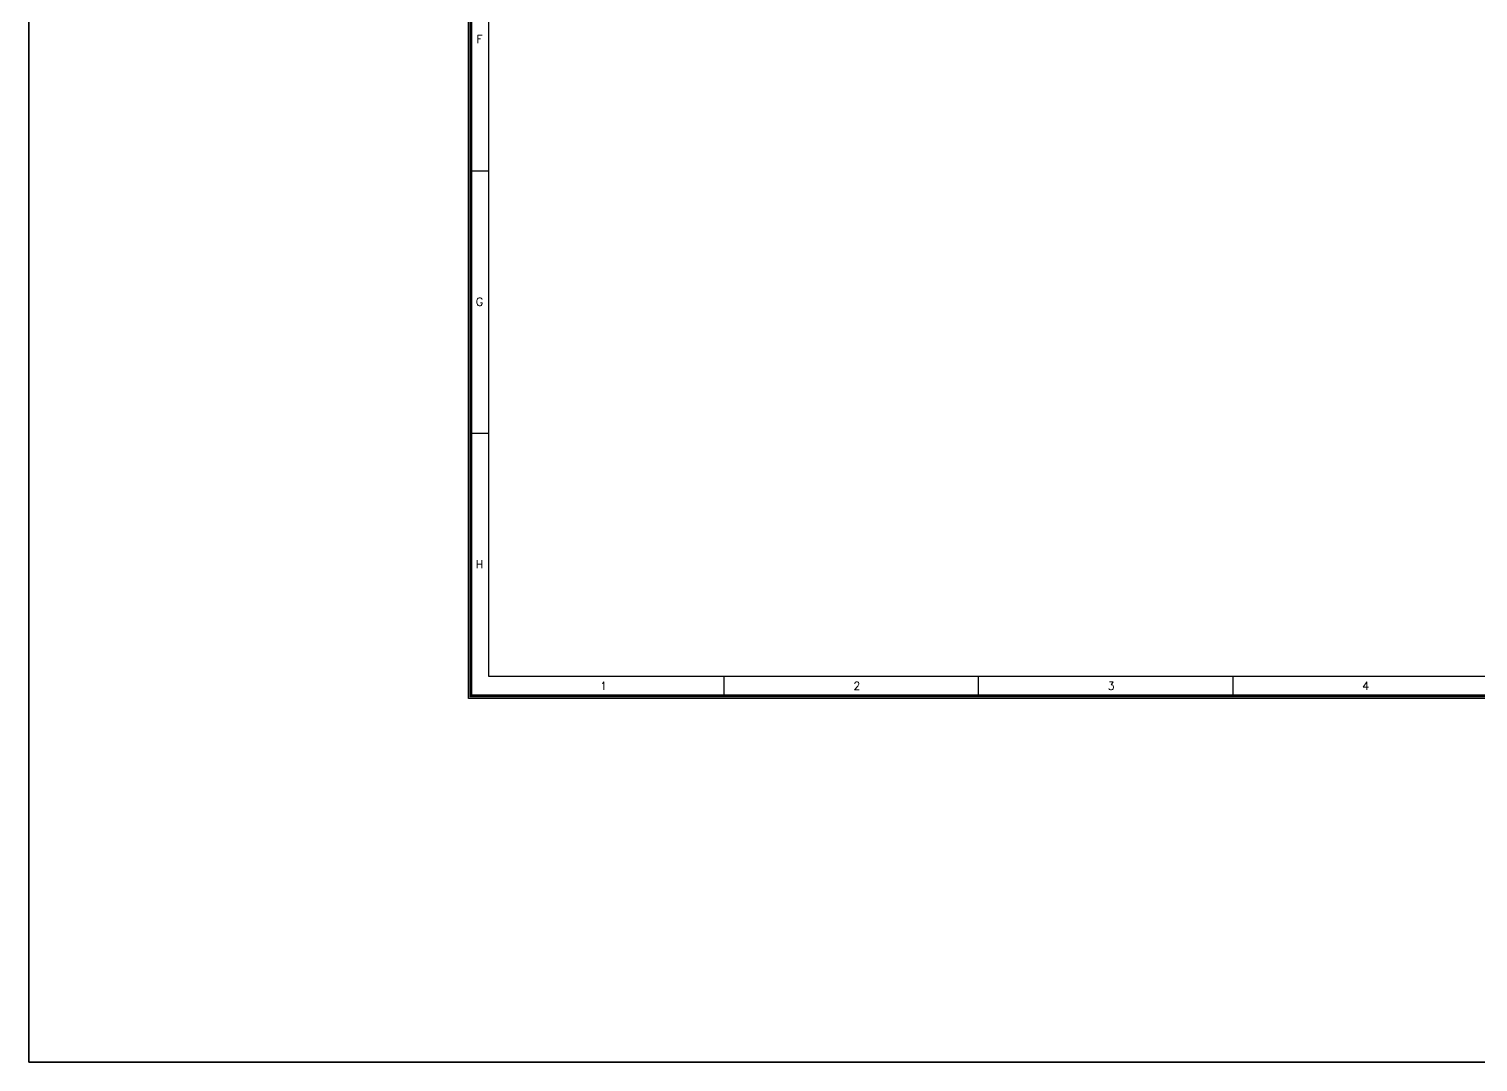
# Model space of a CAD drawing. Header units: millimetres. Extents: x 1448174 to 1599581, y -224422 to -106989.
# Drawn here: x 1448174 to 1473102, y -156413 to -138630 of the extents above; entities that cross this region are included whole.
import ezdxf
from ezdxf.enums import TextEntityAlignment as Align

# ---------------------------------------------------------------- set-up
doc = ezdxf.new("R2010")
doc.units = ezdxf.units.MM
doc.header["$LTSCALE"] = 600
doc.header["$MEASUREMENT"] = 0
doc.layers.add('AREA', color=193, linetype='Continuous', plot=False)
doc.layers.add('P-Wall', color=1, linetype='Continuous', lineweight=35)
doc.layers.add('TITLE', color=7, linetype='Continuous')
doc.styles.add('ROMANS', font='romans.shx')

# ---------------------------------------------------------------- blocks, each defined once
blk = doc.blocks.new('A$C66962185')
at = {"layer": 'TITLE'}
for p, q in [((2.14, -141176.03), (2.14, -140930.66)), ((360.7, -141176.03), (2.14, -141176.03))]:
    blk.add_line(p, q, dxfattribs=at)
at = {"layer": 'TITLE', "color": 0}
for p, q in [((-0.15, -141115.84), (2.14, -141115.84)), ((-0.15, -141147.08), (2.14, -141147.08)), ((30.11, -141178.33), (30.11, -141176.03)), ((60.37, -141178.33), (60.37, -141176.03)), ((90.64, -141178.33), (90.64, -141176.03))]:
    blk.add_line(p, q, dxfattribs=at)
at = {"layer": 'TITLE', "color": 7, "const_width": 0.355}
blk.add_lwpolyline([(363, -140928.36), (363, -141178.33), (0, -141178.33), (0, -140928.36)], close=True, dxfattribs=at)
at = {"layer": 'TITLE', "color": 0, "style": 'ROMANS'}
for s, p in [('F', (1.02, -141100.19)), ('G', (1.02, -141131.44)), ('H', (1.02, -141162.68)), ('1', (15.75, -141177.15)), ('2', (45.89, -141177.15)), ('3', (76.15, -141177.15)), ('4', (106.41, -141177.15))]:
    blk.add_text(s, height=0.952, dxfattribs=at).set_placement(p, align=Align.MIDDLE)

msp = doc.modelspace()

# ---------------------------------------------------------------- linework, layer by layer
at = {"layer": 'AREA'}
for points in [[(1455732.3205, -113906.4522), (1508329.0246, -113906.4522), (1508329.0246, -150152.9671), (1455732.3205, -150152.9671)], [(1455777.3205, -113951.4522), (1508284.0246, -113951.4522), (1508284.0246, -150107.9671), (1455777.3205, -150107.9671)]]:
    msp.add_lwpolyline(points, close=True, dxfattribs=at)
at = {"layer": 'P-Wall', "color": 30, "true_color": 0xf8991e}
msp.add_lwpolyline([(1448174.0104, -106989.2702), (1514611.3294, -106989.2702), (1514611.3294, -156412.5289), (1448174.0104, -156412.5289)], close=True, dxfattribs=at)

# ---------------------------------------------------------------- block references
at = {"layer": 'TITLE', "xscale": 144.6465675549349, "yscale": 144.6465665108379, "zscale": 144.6465669265092}
msp.add_blockref('A$C66962185', (1455777.3205, 20270852.605), dxfattribs=at)

doc.saveas('drawing.dxf')
